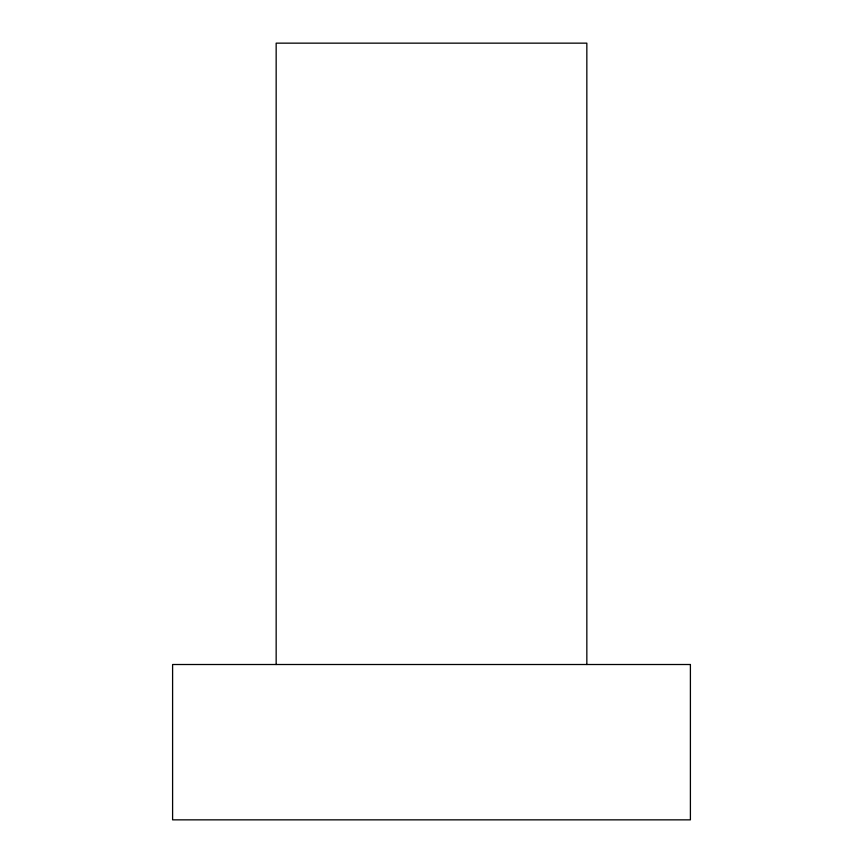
<?xml version="1.0" encoding="UTF-8"?>
<svg xmlns="http://www.w3.org/2000/svg" width="863" height="863" viewBox="0 0 863 863"><rect width="100%" height="100%" fill="white"/><g stroke="black" fill="none" stroke-linecap="round" stroke-linejoin="round"><path stroke-width="1.29" d="M586.84 664.51L586.84 43.15L276.16 43.15L276.16 664.51M690.4 664.51L172.6 664.51L172.6 819.85L690.4 819.85L690.4 664.51"/></g></svg>
